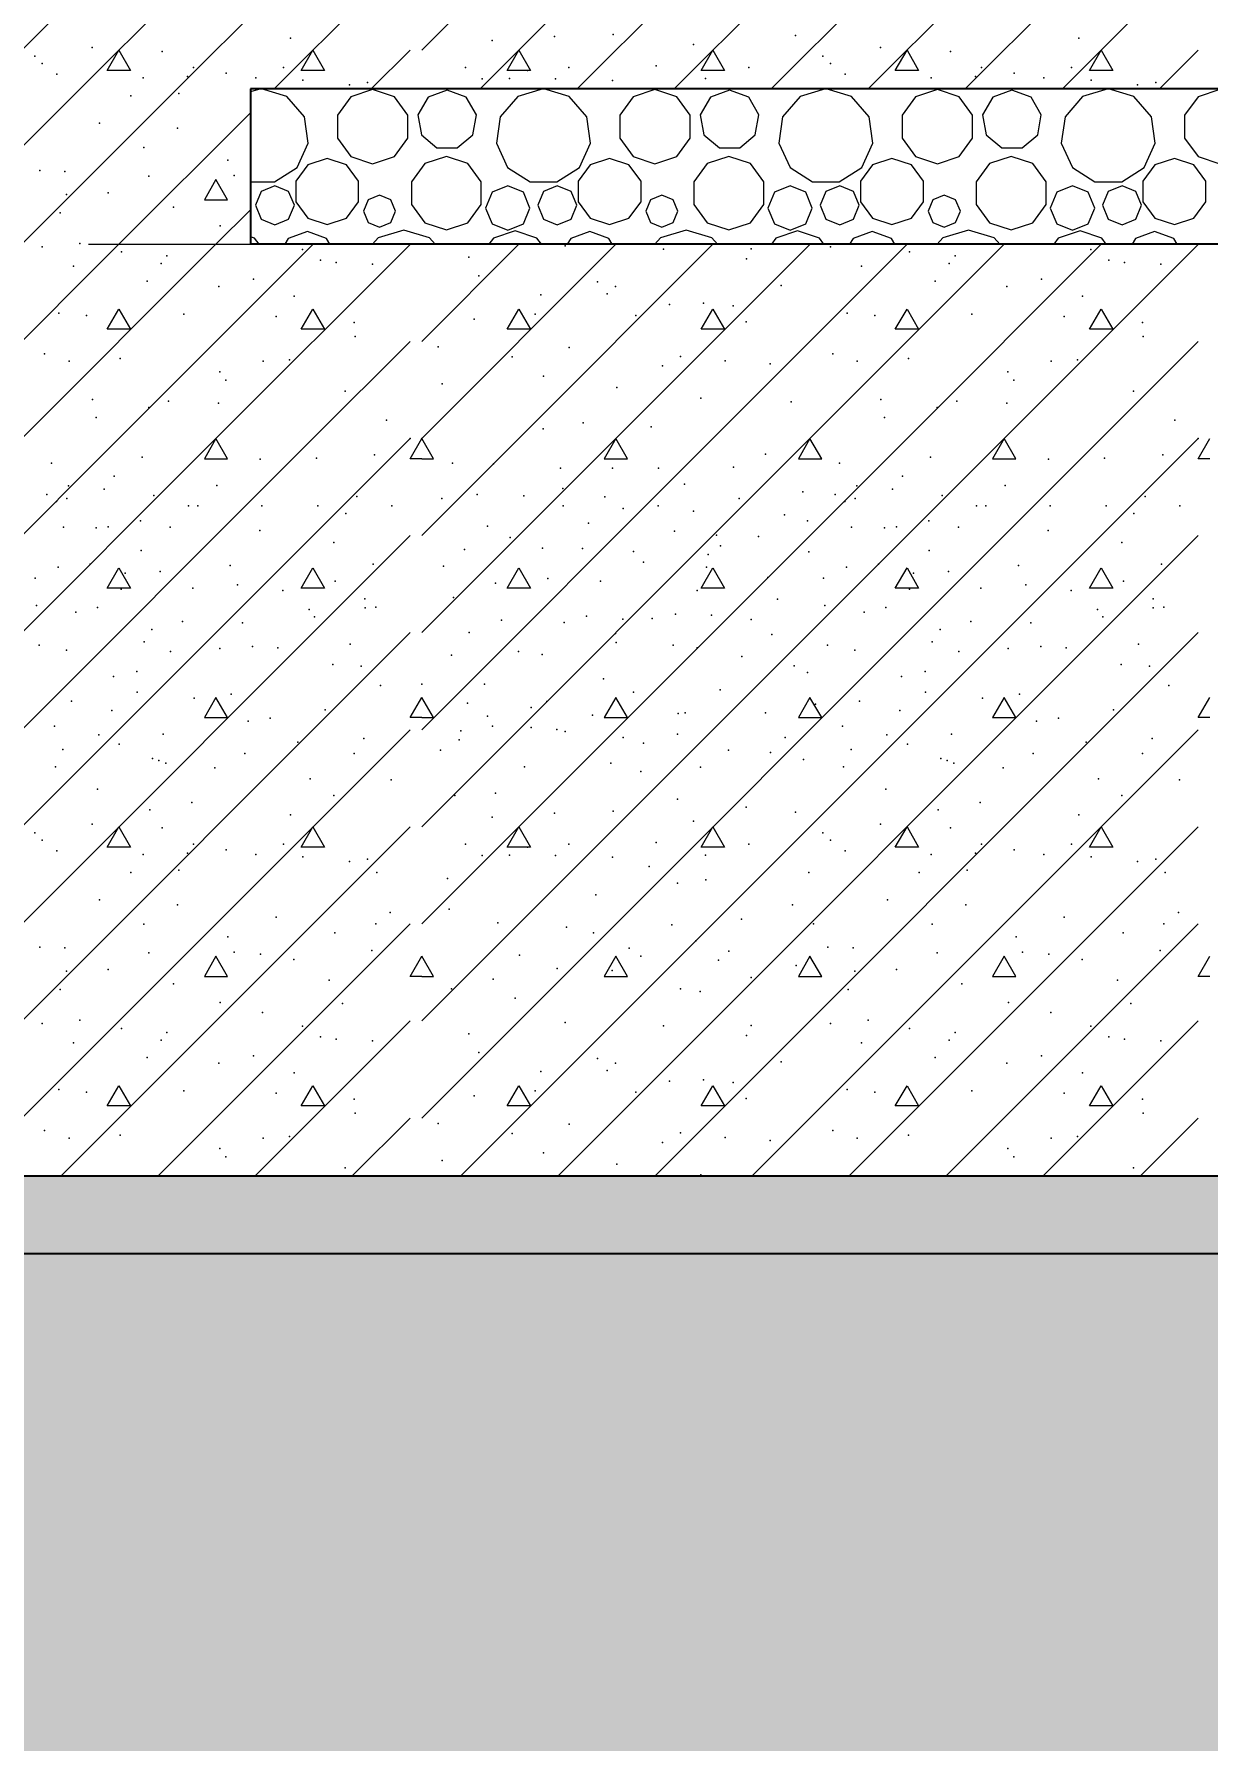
# Model space of a CAD drawing. Header units: millimetres. Extents: x 18162 to 7085488, y 72188 to 247925.
# Drawn here: x 3678250 to 3679762, y 88441 to 90639 of the extents above; entities that cross this region are included whole.
import ezdxf

# ---------------------------------------------------------------- set-up
doc = ezdxf.new("R2010")
doc.units = ezdxf.units.MM
doc.header["$MEASUREMENT"] = 0
doc.linetypes.add('Dot & Dashed', pattern=[670.277762, 317.5, -176.388889, 0, -176.388874])
doc.layers.add('Drawing & Figure', color=7, linetype='Continuous')
doc.layers.add('Structural - Bearing', color=7, linetype='Continuous')
doc.styles.add('GENERATED_STYLE_3', font='', dxfattribs={"width": 0.8})
doc.styles.get('GENERATED_STYLE_3').set_extended_font_data('ISOCPEUR MON')
doc.dimstyles.new('GENERATED_STYLE__5', dxfattribs={"dimtxt": 220.000005, "dimasz": 114, "dimexe": 0.18, "dimexo": 150, "dimgap": 0, "dimtad": 1, "dimdec": 0, "dimzin": 0, "dimdsep": 46, "dimtxsty": 'GENERATED_STYLE_3', "dimblk": 'ARROWHEAD_2', "dimblk1": 'ARROWHEAD_2', "dimblk2": 'ARROWHEAD_2', "dimcen": 0.09, "dimclrd": 13, "dimclre": 13, "dimclrt": 13, "dimadec": 0, "dimazin": 0, "dimtfac": 1, "dimtdec": 4, "dimtmove": 0, "dimatfit": 3, "dimfxl": 1, "dimtolj": 1, "dimtzin": 0, "dimarcsym": 0})

# ---------------------------------------------------------------- blocks, each defined once
blk = doc.blocks.new('*X953', base_point=(3761974.7, 95118))
at = {"layer": 'Structural - Bearing', "color": 7, "linetype": 'Continuous', "lineweight": 9}
for p, q in [((3678109.4, 90117.9), (3678359.5, 90368)), ((3678234.4, 90117.9), (3678484.5, 90368)), ((3678359.4, 90117.9), (3678609.5, 90368)), ((3678484.4, 90117.9), (3678734.4, 90367.9)), ((3678749.5, 90242.9), (3678874.6, 90368)), ((3678749.5, 90367.9), (3678749.6, 90368)), ((3678749.5, 90117.9), (3678999.6, 90368)), ((3678874.5, 90117.9), (3679124.6, 90368)), ((3678999.5, 90117.9), (3679249.6, 90368)), ((3679124.5, 90117.9), (3679374.6, 90368)), ((3679249.5, 90117.9), (3679499.6, 90368)), ((3679374.5, 90117.9), (3679624.6, 90368)), ((3679499.5, 90117.9), (3679749.5, 90367.9)), ((3678344.3, 90258.6), (3678359.4, 90284.6)), ((3678359.4, 90284.6), (3678374.3, 90258.6)), ((3678594.3, 90258.6), (3678609.4, 90284.6)), ((3678609.4, 90284.6), (3678624.3, 90258.6)), ((3678859.4, 90258.6), (3678874.5, 90284.6)), ((3678874.5, 90284.6), (3678889.4, 90258.6)), ((3679109.4, 90258.6), (3679124.5, 90284.6)), ((3679124.5, 90284.6), (3679139.4, 90258.6)), ((3679359.4, 90258.6), (3679374.5, 90284.6)), ((3679374.5, 90284.6), (3679389.4, 90258.6)), ((3679609.4, 90258.6), (3679624.5, 90284.6)), ((3679624.5, 90284.6), (3679639.4, 90258.6)), ((3678374.3, 90258.6), (3678344.3, 90258.6)), ((3678624.3, 90258.6), (3678594.3, 90258.6)), ((3678889.4, 90258.6), (3678859.4, 90258.6)), ((3679139.4, 90258.6), (3679109.4, 90258.6)), ((3679389.4, 90258.6), (3679359.4, 90258.6)), ((3679639.4, 90258.6), (3679609.4, 90258.6)), ((3678609.4, 90117.9), (3678734.4, 90242.9)), ((3679624.5, 90117.9), (3679749.5, 90242.9)), ((3677734.4, 89242.9), (3678609.4, 90117.9)), ((3677734.4, 89367.9), (3678484.4, 90117.9)), ((3677734.4, 89492.9), (3678359.4, 90117.9)), ((3677784.5, 89168), (3678734.4, 90117.9)), ((3678484.4, 90117.9), (3678469.5, 90091.9)), ((3678499.5, 90091.9), (3678484.4, 90117.9)), ((3678734.4, 90091.9), (3678749.5, 90117.9)), ((3678749.5, 89242.9), (3679624.5, 90117.9)), ((3678749.5, 89367.9), (3679499.5, 90117.9)), ((3678749.5, 89992.9), (3678874.5, 90117.9)), ((3678749.5, 89492.9), (3679374.5, 90117.9)), ((3678749.5, 89617.9), (3679249.5, 90117.9)), ((3678749.5, 89742.9), (3679124.5, 90117.9)), ((3678749.5, 89867.9), (3678999.5, 90117.9)), ((3678764.7, 90091.9), (3678749.5, 90117.9)), ((3678799.6, 89168), (3679749.5, 90117.9)), ((3678999.5, 90117.9), (3678984.6, 90091.9)), ((3679014.7, 90091.9), (3678999.5, 90117.9)), ((3679249.5, 90117.9), (3679234.6, 90091.9)), ((3679264.7, 90091.9), (3679249.5, 90117.9)), ((3679499.5, 90117.9), (3679484.6, 90091.9)), ((3679514.7, 90091.9), (3679499.5, 90117.9)), ((3679749.5, 90091.9), (3679764.7, 90117.9)), ((3678469.5, 90091.9), (3678499.5, 90091.9)), ((3678749.5, 90091.9), (3678734.4, 90091.9)), ((3678749.5, 90091.9), (3678764.7, 90091.9)), ((3678984.6, 90091.9), (3679014.7, 90091.9)), ((3679234.6, 90091.9), (3679264.7, 90091.9)), ((3679484.6, 90091.9), (3679514.7, 90091.9)), ((3679764.7, 90091.9), (3679749.5, 90091.9)), ((3677909.5, 89168), (3678734.4, 89992.9)), ((3678924.6, 89168), (3679749.5, 89992.9)), ((3678344.3, 89925.3), (3678359.4, 89951.3)), ((3678359.4, 89951.3), (3678374.3, 89925.2)), ((3678594.3, 89925.3), (3678609.4, 89951.3)), ((3678609.4, 89951.3), (3678624.3, 89925.2)), ((3678859.4, 89925.3), (3678874.5, 89951.3)), ((3678874.5, 89951.3), (3678889.4, 89925.2)), ((3679109.4, 89925.3), (3679124.5, 89951.3)), ((3679124.5, 89951.3), (3679139.4, 89925.2)), ((3679359.4, 89925.3), (3679374.5, 89951.3)), ((3679374.5, 89951.3), (3679389.4, 89925.2)), ((3679609.4, 89925.3), (3679624.5, 89951.3)), ((3679624.5, 89951.3), (3679639.4, 89925.2)), ((3678374.3, 89925.2), (3678344.3, 89925.3)), ((3678624.3, 89925.2), (3678594.3, 89925.3)), ((3678889.4, 89925.2), (3678859.4, 89925.3)), ((3679139.4, 89925.2), (3679109.4, 89925.3)), ((3679389.4, 89925.2), (3679359.4, 89925.3)), ((3679639.4, 89925.2), (3679609.4, 89925.3)), ((3678034.5, 89168), (3678734.4, 89867.9)), ((3679049.6, 89168), (3679749.5, 89867.9)), ((3678484.4, 89784.6), (3678469.5, 89758.6)), ((3678499.5, 89758.6), (3678484.4, 89784.6)), ((3678734.4, 89758.6), (3678749.5, 89784.6)), ((3678764.7, 89758.6), (3678749.5, 89784.6)), ((3678999.5, 89784.6), (3678984.6, 89758.6)), ((3679014.7, 89758.6), (3678999.5, 89784.6)), ((3679249.5, 89784.6), (3679234.6, 89758.6)), ((3679264.7, 89758.6), (3679249.5, 89784.6)), ((3679499.5, 89784.6), (3679484.6, 89758.6)), ((3679514.7, 89758.6), (3679499.5, 89784.6)), ((3679749.5, 89758.6), (3679764.7, 89784.6)), ((3678469.5, 89758.6), (3678499.5, 89758.6)), ((3678749.5, 89758.6), (3678734.4, 89758.6)), ((3678749.5, 89758.6), (3678764.7, 89758.6)), ((3678984.6, 89758.6), (3679014.7, 89758.6)), ((3679234.6, 89758.6), (3679264.7, 89758.6)), ((3679484.6, 89758.6), (3679514.7, 89758.6)), ((3679764.7, 89758.6), (3679749.5, 89758.6)), ((3678159.5, 89168), (3678734.4, 89742.9)), ((3679174.6, 89168), (3679749.5, 89742.9)), ((3678284.5, 89168), (3678734.4, 89617.9)), ((3678344.3, 89591.9), (3678359.4, 89617.9)), ((3678359.4, 89617.9), (3678374.3, 89591.9)), ((3678594.3, 89591.9), (3678609.4, 89617.9)), ((3678609.4, 89617.9), (3678624.3, 89591.9)), ((3678859.4, 89591.9), (3678874.5, 89617.9)), ((3678874.5, 89617.9), (3678889.4, 89591.9)), ((3679109.4, 89591.9), (3679124.5, 89617.9)), ((3679124.5, 89617.9), (3679139.4, 89591.9)), ((3679299.6, 89168), (3679749.5, 89617.9)), ((3679359.4, 89591.9), (3679374.5, 89617.9)), ((3679374.5, 89617.9), (3679389.4, 89591.9)), ((3679609.4, 89591.9), (3679624.5, 89617.9)), ((3679624.5, 89617.9), (3679639.4, 89591.9)), ((3678374.3, 89591.9), (3678344.3, 89591.9)), ((3678624.3, 89591.9), (3678594.3, 89591.9)), ((3678889.4, 89591.9), (3678859.4, 89591.9)), ((3679139.4, 89591.9), (3679109.4, 89591.9)), ((3679389.4, 89591.9), (3679359.4, 89591.9)), ((3679639.4, 89591.9), (3679609.4, 89591.9)), ((3678409.5, 89168), (3678734.4, 89492.9)), ((3679424.6, 89168), (3679749.5, 89492.9)), ((3678484.4, 89451.3), (3678469.5, 89425.2)), ((3678499.5, 89425.3), (3678484.4, 89451.3)), ((3678734.4, 89425.3), (3678749.5, 89451.3)), ((3678764.7, 89425.3), (3678749.5, 89451.3)), ((3678999.5, 89451.3), (3678984.6, 89425.2)), ((3679014.7, 89425.3), (3678999.5, 89451.3)), ((3679249.5, 89451.3), (3679234.6, 89425.2)), ((3679264.7, 89425.3), (3679249.5, 89451.3)), ((3679499.5, 89451.3), (3679484.6, 89425.2)), ((3679514.7, 89425.3), (3679499.5, 89451.3)), ((3679749.5, 89425.3), (3679764.7, 89451.3)), ((3678469.5, 89425.2), (3678499.5, 89425.3)), ((3678749.5, 89425.2), (3678734.4, 89425.3)), ((3678749.5, 89425.2), (3678764.7, 89425.3)), ((3678984.6, 89425.2), (3679014.7, 89425.3)), ((3679234.6, 89425.2), (3679264.7, 89425.3)), ((3679484.6, 89425.2), (3679514.7, 89425.3)), ((3679764.7, 89425.2), (3679749.5, 89425.3)), ((3678534.5, 89168), (3678734.4, 89367.9)), ((3679549.6, 89168), (3679749.5, 89367.9)), ((3678344.3, 89258.6), (3678359.4, 89284.6)), ((3678359.4, 89284.6), (3678374.3, 89258.6)), ((3678594.3, 89258.6), (3678609.4, 89284.6)), ((3678609.4, 89284.6), (3678624.3, 89258.6)), ((3678859.4, 89258.6), (3678874.5, 89284.6)), ((3678874.5, 89284.6), (3678889.4, 89258.6)), ((3679109.4, 89258.6), (3679124.5, 89284.6)), ((3679124.5, 89284.6), (3679139.4, 89258.6)), ((3679359.4, 89258.6), (3679374.5, 89284.6)), ((3679374.5, 89284.6), (3679389.4, 89258.6)), ((3679609.4, 89258.6), (3679624.5, 89284.6)), ((3679624.5, 89284.6), (3679639.4, 89258.6)), ((3678374.3, 89258.6), (3678344.3, 89258.6)), ((3678624.3, 89258.6), (3678594.3, 89258.6)), ((3678889.4, 89258.6), (3678859.4, 89258.6)), ((3679139.4, 89258.6), (3679109.4, 89258.6)), ((3679389.4, 89258.6), (3679359.4, 89258.6)), ((3679639.4, 89258.6), (3679609.4, 89258.6)), ((3678659.5, 89168), (3678734.4, 89242.9)), ((3679674.6, 89168), (3679749.5, 89242.9))]:
    blk.add_line(p, q, dxfattribs=at)
for p in [(3678934.1, 90366.2), (3678260.7, 90364.5), (3678362.6, 90358.3), (3678413.8, 90343.4), (3678421.4, 90353.1), (3678596, 90361.4), (3678619.2, 90347.5), (3678639.3, 90344.4), (3678810.3, 90351.5), (3679060.7, 90361.9), (3679167.6, 90349.1), (3679173.8, 90362.2), (3679275.8, 90364.5), (3679377.8, 90358.3), (3679428.9, 90343.4), (3679436.6, 90353.1), (3679611.1, 90361.4), (3679634.3, 90347.5), (3679654.4, 90344.4), (3678300.8, 90339.8), (3678532.8, 90323.2), (3678686.1, 90342.2), (3678823, 90327.4), (3679316, 90339.8), (3679547.9, 90323.2), (3679701.2, 90342.2), (3678395.7, 90320.7), (3678488.1, 90313.6), (3678585.2, 90301.2), (3678903, 90302.8), (3678976, 90319.7), (3678988.4, 90304.3), (3678999.2, 90313.5), (3679212.4, 90315.1), (3679410.9, 90320.7), (3679503.2, 90313.6), (3679600.3, 90301.2), (3678282.3, 90279.5), (3678443, 90278), (3678895.6, 90278), (3679068.7, 90290.4), (3679112.2, 90292.1), (3679150.6, 90288.8), (3679297.4, 90279.5), (3679458.1, 90278), (3678317.8, 90276.4), (3678562, 90274.9), (3678662.4, 90267.2), (3678816.8, 90271.7), (3679025.4, 90276.4), (3679167.3, 90268.2), (3679333, 90276.4), (3679577.1, 90274.9), (3679677.6, 90267.2), (3678663.7, 90249.3), (3678770.7, 90236), (3678939.5, 90235.2), (3679678.8, 90249.3), (3678263.7, 90227), (3678295.2, 90217.3), (3678295.2, 90217.3), (3678361.1, 90220.8), (3678545.1, 90217.3), (3678579, 90219.3), (3678866, 90223.1), (3679059.4, 90211.5), (3679082.8, 90223.7), (3679140.3, 90217.9), (3679198.1, 90214.1), (3679278.9, 90227), (3679310.3, 90217.3), (3679310.3, 90217.3), (3679376.2, 90220.8), (3679560.2, 90217.3), (3679594.1, 90219.3), (3678489.4, 90203.8), (3678497.1, 90193), (3678906.5, 90198), (3679504.5, 90203.8), (3679512.2, 90193), (3678325.6, 90168.3), (3678650.9, 90178.8), (3678775.9, 90188.3), (3679000.6, 90183.7), (3679108.9, 90169.8), (3679340.7, 90168.3), (3679666, 90178.8), (3678398.1, 90158), (3678423.5, 90166), (3678487.8, 90163.6), (3679225.5, 90165.2), (3679413.2, 90158), (3679438.6, 90166), (3679502.9, 90163.6), (3678330.2, 90145.1), (3678704.3, 90141.5), (3678905.9, 90130.4), (3678957.4, 90138.1), (3679045, 90132.9), (3679345.3, 90145.1), (3679719.4, 90141.5), (3678734.4, 90117.9), (3678734.4, 90117.9), (3678734.4, 90117.9), (3678749.5, 90117.9), (3678749.5, 90117.9), (3678749.5, 90117.9), (3679749.5, 90117.9), (3679749.5, 90117.9), (3679749.5, 90117.9), (3678272.5, 90086.2), (3678389.6, 90093.9), (3678541.6, 90091.3), (3678613.8, 90092.5), (3678688.7, 90097), (3678789.2, 90086.2), (3678841.8, 90085.1), (3678928.2, 90079.8), (3678995.2, 90079.8), (3679054.4, 90079.8), (3679151, 90081.1), (3679192.3, 90097.8), (3679287.6, 90086.2), (3679404.8, 90093.9), (3679556.7, 90091.3), (3679628.9, 90092.5), (3679703.8, 90097), (3678353.5, 90069.5), (3679087.9, 90059.2), (3679368.7, 90069.5), (3678266.8, 90046), (3678279.2, 90036.7), (3678292.6, 90040.8), (3678294.7, 90056.8), (3678340.6, 90052.7), (3678404.6, 90044.7), (3678485.6, 90057.3), (3678666, 90043.4), (3678775.2, 90040.8), (3678820.9, 90046), (3678880.9, 90044), (3678931.2, 90053.7), (3678985.3, 90042.9), (3679158.3, 90040.8), (3679240.5, 90049.4), (3679282, 90046), (3679294.3, 90036.7), (3679307.7, 90040.8), (3679309.8, 90056.8), (3679355.8, 90052.7), (3679419.7, 90044.7), (3679500.7, 90057.3), (3679681.2, 90043.4), (3678449, 90031.2), (3678461, 90031.3), (3678543.7, 90031.2), (3678615.8, 90031.2), (3678651.6, 90021.3), (3678710.8, 90031.1), (3678931.7, 90031.2), (3679009.1, 90027.9), (3679054, 90031.2), (3679099.5, 90024.4), (3679216.8, 90019.6), (3679464.1, 90031.2), (3679476.1, 90031.3), (3679558.8, 90031.2), (3679630.9, 90031.2), (3679666.7, 90021.3), (3679725.9, 90031.1), (3678287.9, 90003.8), (3678330.2, 90002.7), (3678345.6, 90004.3), (3678387.4, 90012), (3678425.6, 90003.8), (3678541.1, 89999.6), (3678834.2, 90005.1), (3678964.3, 90009), (3679075, 89998.7), (3679129, 89993.5), (3679183.1, 89991.9), (3679246.2, 90011.9), (3679303, 90003.8), (3679345.3, 90002.7), (3679360.8, 90004.3), (3679402.5, 90012), (3679440.8, 90003.8), (3679556.2, 89999.6), (3678388.1, 89973.5), (3678636.2, 89984.2), (3678804.6, 89975.1), (3678863.4, 89990.6), (3678904.9, 89976.5), (3678956.6, 89976.1), (3679022.3, 89972.2), (3679134.1, 89979.9), (3679248, 89971.8), (3679403.2, 89973.5), (3679651.3, 89984.2), (3678281.4, 89952.3), (3678322.6, 89956.1), (3678502.8, 89954.2), (3678687.1, 89956.2), (3678777.6, 89953.6), (3679035.2, 89958.7), (3679116.3, 89952.3), (3679118.2, 89968.7), (3679296.5, 89952.3), (3679337.8, 89956.1), (3679517.9, 89954.2), (3679702.2, 89956.2), (3678251.8, 89938.1), (3678367.7, 89944.6), (3678412.8, 89946.5), (3678512.4, 89929.5), (3678638.1, 89934.3), (3678844.5, 89931.7), (3678912.1, 89937.5), (3678979.7, 89934.3), (3679195.4, 89938.8), (3679266.9, 89938.1), (3679382.8, 89944.6), (3679428, 89946.5), (3679527.5, 89929.5), (3679653.2, 89934.3), (3678362.5, 89924), (3678454.5, 89925.2), (3678570.7, 89922.2), (3678676.3, 89911.6), (3678790.6, 89913.1), (3679104.3, 89922.4), (3679207.7, 89911.1), (3679377.7, 89924), (3679469.6, 89925.2), (3679585.9, 89922.2), (3679691.5, 89911.6), (3678253.5, 89903), (3678304.2, 89894.1), (3678331.8, 89900.2), (3678441.5, 89882.2), (3678604.6, 89897.6), (3678611.4, 89888.4), (3678676.5, 89899.8), (3678690.3, 89900.7), (3678852.1, 89883.8), (3678961.7, 89889.2), (3679008.4, 89885.3), (3679046.3, 89886.3), (3679076.3, 89891.8), (3679122.7, 89890.5), (3679173.8, 89885), (3679268.6, 89903), (3679319.3, 89894.1), (3679347, 89900.2), (3679456.6, 89882.2), (3679619.7, 89897.6), (3679626.6, 89888.4), (3679691.6, 89899.8), (3679705.4, 89900.7), (3678402, 89872.1), (3678518.7, 89880.6), (3678810.6, 89868.3), (3678933, 89881.1), (3678999.2, 89866.7), (3679200.4, 89865.5), (3679417.2, 89872.1), (3679533.8, 89880.6), (3678256.9, 89851.8), (3678292, 89845.3), (3678392, 89855.9), (3678426, 89843.6), (3678489.6, 89847.6), (3678531.7, 89850.1), (3678564.3, 89848.5), (3678564.3, 89848.5), (3678657.4, 89853.1), (3678788, 89838.9), (3678874, 89843.6), (3678904.6, 89839.9), (3678999.9, 89855.4), (3679073.2, 89851.7), (3679104.3, 89848.2), (3679272.1, 89851.8), (3679307.1, 89845.3), (3679407.1, 89855.9), (3679441.1, 89843.6), (3679504.7, 89847.6), (3679546.9, 89850.1), (3679579.5, 89848.5), (3679579.5, 89848.5), (3679672.6, 89853.1), (3678382.6, 89817.9), (3678635.1, 89827), (3678671.5, 89824.6), (3679161.6, 89837.2), (3679229.2, 89825.4), (3679246.4, 89816.4), (3679397.7, 89817.9), (3679650.2, 89827), (3679686.7, 89824.6), (3678352.5, 89811.5), (3678696.5, 89799.8), (3678749.5, 89801.6), (3678830.4, 89801.6), (3678983.5, 89808.3), (3679133.7, 89794.4), (3679367.6, 89811.5), (3679711.7, 89799.8), (3678298.2, 89779.7), (3678383.1, 89791.3), (3678456.5, 89783.6), (3678504.2, 89788.7), (3678808.5, 89777.2), (3678910.8, 89779.2), (3679022.2, 89791.3), (3679256.6, 89775.9), (3679313.3, 89779.7), (3679398.3, 89791.3), (3679471.7, 89783.6), (3679519.3, 89788.7), (3678350.3, 89767.8), (3678526.1, 89754), (3678554.4, 89757.8), (3678625.2, 89768.4), (3678834.2, 89760.4), (3678890.5, 89771.6), (3678969.4, 89761.7), (3679079.8, 89763.9), (3679088.8, 89764.7), (3679192.3, 89764.7), (3679365.4, 89767.8), (3679541.2, 89754), (3679569.5, 89757.8), (3679640.3, 89768.4), (3678276.3, 89747.5), (3678333.6, 89736.4), (3678416.6, 89737.2), (3678675, 89731.7), (3678797.6, 89729.9), (3678799.8, 89741.6), (3678840.7, 89747.5), (3678890.5, 89746), (3678923.5, 89743.1), (3678934.2, 89740.8), (3679009.1, 89733.1), (3679078.9, 89737.2), (3679217.4, 89733.1), (3679291.4, 89747.5), (3679348.7, 89736.4), (3679431.8, 89737.2), (3679690.2, 89731.7), (3678287.4, 89717.6), (3678360, 89724.4), (3678402.8, 89706), (3678521.8, 89712.4), (3678590, 89726.7), (3678662.4, 89712.2), (3678773.7, 89716.6), (3679035.2, 89725.6), (3679144.4, 89716.8), (3679198.5, 89713.8), (3679302.5, 89717.6), (3679375.1, 89724.4), (3679418, 89706), (3679536.9, 89712.4), (3679605.1, 89726.7), (3679677.6, 89712.2), (3678277.7, 89695.2), (3678411, 89703.4), (3678419.8, 89699.8), (3678483.2, 89693.7), (3678881.7, 89695.2), (3678993, 89699.8), (3679031.7, 89689.2), (3679108.4, 89694.7), (3679241.2, 89704.4), (3679292.8, 89695.2), (3679426.2, 89703.4), (3679434.9, 89699.8), (3679498.3, 89693.7), (3678332.1, 89666.6), (3678605.8, 89679.5), (3678710.3, 89678.2), (3679347.2, 89666.6), (3679620.9, 89679.5), (3679725.5, 89678.2), (3678453.4, 89649.4), (3678636.2, 89658.1), (3678792.1, 89658.1), (3678844.5, 89661.3), (3679079, 89653.7), (3679167.5, 89643.3), (3679468.5, 89649.4), (3679651.3, 89658.1), (3678325.2, 89621.3), (3678399.5, 89639.8), (3678580.5, 89633.4), (3678840, 89630.3), (3678920.5, 89635.5), (3678996.1, 89638), (3679099.5, 89625.2), (3679230.9, 89636.8), (3679340.3, 89621.3), (3679414.7, 89639.8), (3679595.7, 89633.4), (3678251, 89610.2), (3678260.8, 89600.7), (3678415.2, 89616.4), (3679051.4, 89597.8), (3679266.1, 89610.2), (3679275.9, 89600.7), (3679430.3, 89616.4), (3678279.5, 89587.2), (3678390.5, 89582.4), (3678447.6, 89583.9), (3678455.4, 89595.4), (3678497.5, 89588.1), (3678535.7, 89582.4), (3678571.3, 89595.4), (3678596.4, 89579.3), (3678679.7, 89576.1), (3678806, 89595.4), (3678827.4, 89581.1), (3678862.6, 89581.4), (3678885.7, 89591.7), (3678921.9, 89580.9), (3678938.9, 89595.4), (3678995.2, 89578.8), (3679115, 89581.4), (3679170.7, 89595.4), (3679294.7, 89587.2), (3679405.6, 89582.4), (3679462.8, 89583.9), (3679470.5, 89595.4), (3679512.6, 89588.1), (3679550.8, 89582.4), (3679586.4, 89595.4), (3679611.5, 89579.3), (3679694.8, 89576.1), (3678375, 89559.3), (3678436.8, 89562.3), (3678656.3, 89573.1), (3678691.8, 89559.2), (3679042.4, 89566.9), (3679248, 89559.2), (3679390.2, 89559.3), (3679451.9, 89562.3), (3679671.4, 89573.1), (3679706.9, 89559.2), (3678782.8, 89551.5), (3678973.8, 89530.3), (3679079, 89545.4), (3679115.5, 89549.6), (3678334.3, 89523.9), (3678435.1, 89517.5), (3678784.8, 89512), (3679227.1, 89517.5), (3679349.4, 89523.9), (3679450.3, 89517.5), (3678391.7, 89492.7), (3678561.8, 89501.4), (3678690.3, 89492.8), (3678708.9, 89507.7), (3678847.7, 89494.3), (3678936, 89488.7), (3679071.5, 89491.7), (3679161.3, 89499), (3679254.1, 89492.8), (3679406.8, 89492.7), (3679576.9, 89501.4), (3679705.4, 89492.8), (3679724, 89507.7), (3678499.7, 89476.3), (3678637.6, 89481.5), (3678970.8, 89481.5), (3679102.7, 89471.1), (3679514.9, 89476.3), (3679652.7, 89481.5), (3678257.5, 89462.9), (3678290, 89461.9), (3678398.2, 89455.7), (3678508.1, 89456.5), (3678541.9, 89454.1), (3678584.9, 89447.1), (3678685.3, 89458.7), (3678875.5, 89452.6), (3679016.7, 89461.6), (3679031.5, 89451.2), (3679131.7, 89446.2), (3679145.2, 89457.7), (3679272.7, 89462.9), (3679305.1, 89461.9), (3679413.3, 89455.7), (3679523.2, 89456.5), (3679557, 89454.1), (3679600, 89447.1), (3679700.5, 89458.7), (3678292, 89432), (3678345.6, 89434), (3678630.3, 89420.4), (3678630.3, 89420.4), (3678841.5, 89421.7), (3678923.9, 89435.6), (3678994.7, 89433.1), (3679173.8, 89424), (3679231.7, 89439.4), (3679307.2, 89432), (3679360.8, 89434), (3679645.4, 89420.4), (3679645.4, 89420.4), (3678283.6, 89408.5), (3678429.7, 89415.9), (3678788, 89409.5), (3679082.6, 89409.2), (3679107.9, 89405.8), (3679298.7, 89408.5), (3679444.9, 89415.9), (3678489.9, 89391.9), (3678544.6, 89379), (3678647.6, 89390.3), (3678869.7, 89397.3), (3679505, 89391.9), (3679559.7, 89379), (3679662.8, 89390.3), (3678260.7, 89364.5), (3678309.1, 89369), (3678362.6, 89358.3), (3678596, 89361.4), (3678934.1, 89366.1), (3679060.7, 89361.8), (3679173.8, 89362.2), (3679275.8, 89364.5), (3679324.3, 89369), (3679377.8, 89358.3), (3679611.1, 89361.4), (3678300.8, 89339.8), (3678413.8, 89343.4), (3678421.4, 89353), (3678619.2, 89347.5), (3678639.3, 89344.4), (3678686.1, 89342.2), (3678810.3, 89351.5), (3679167.6, 89349.1), (3679316, 89339.8), (3679428.9, 89343.4), (3679436.6, 89353), (3679634.3, 89347.5), (3679654.4, 89344.4), (3679701.2, 89342.2), (3678395.7, 89320.7), (3678488.1, 89313.6), (3678532.8, 89323.2), (3678823, 89327.4), (3678976, 89319.7), (3678999.2, 89313.5), (3679212.4, 89315.1), (3679410.9, 89320.7), (3679503.2, 89313.6), (3679547.9, 89323.2), (3678585.2, 89301.2), (3678903, 89302.8), (3678988.4, 89304.2), (3679068.7, 89290.3), (3679112.2, 89292.1), (3679150.6, 89288.8), (3679600.3, 89301.2), (3678282.3, 89279.5), (3678317.8, 89276.4), (3678443, 89278), (3678562, 89274.9), (3678662.4, 89267.2), (3678816.8, 89271.7), (3678895.6, 89278), (3679025.4, 89276.4), (3679167.3, 89268.1), (3679297.4, 89279.5), (3679333, 89276.4), (3679458.1, 89278), (3679577.1, 89274.9), (3679677.6, 89267.2), (3678663.7, 89249.3), (3679678.8, 89249.3), (3678263.7, 89227), (3678770.7, 89235.9), (3678866, 89223.1), (3678939.5, 89235.2), (3679082.8, 89223.7), (3679278.9, 89227), (3678295.2, 89217.2), (3678295.2, 89217.2), (3678361.1, 89220.8), (3678489.4, 89203.8), (3678545.1, 89217.2), (3678579, 89219.2), (3679059.4, 89211.5), (3679140.3, 89217.9), (3679198.1, 89214), (3679310.3, 89217.2), (3679310.3, 89217.2), (3679376.2, 89220.8), (3679504.5, 89203.8), (3679560.2, 89217.2), (3679594.1, 89219.2), (3678497.1, 89193), (3678650.9, 89178.8), (3678775.9, 89188.3), (3678906.5, 89198), (3679000.6, 89183.7), (3679512.2, 89193), (3679666, 89178.8), (3678325.6, 89168.3), (3679108.9, 89169.8), (3679340.7, 89168.3)]:
    blk.add_point(p, dxfattribs=at)
blk = doc.blocks.new('*X1017', base_point=(3761974.7, 95118))
at = {"layer": 'Structural - Bearing', "color": 7, "linetype": 'Continuous', "lineweight": 9}
for p, q in [((3678542.3, 90568), (3678528.8, 90564.1)), ((3678575.7, 90558.4), (3678542.9, 90568)), ((3678686.2, 90567.1), (3678658.1, 90557.9)), ((3678714.2, 90557.9), (3678686.2, 90567.1)), ((3678782.2, 90566.5), (3678757.6, 90557.5)), ((3678806.9, 90557.5), (3678782.2, 90566.5)), ((3678906, 90568), (3678873.2, 90558.4)), ((3678939.4, 90558.4), (3678906.6, 90568)), ((3679049.9, 90567.1), (3679021.8, 90557.9)), ((3679077.9, 90557.9), (3679049.9, 90567.1)), ((3679145.9, 90566.5), (3679121.3, 90557.5)), ((3679170.6, 90557.5), (3679145.9, 90566.5)), ((3679269.7, 90568), (3679236.9, 90558.4)), ((3679303.1, 90558.4), (3679270.3, 90568)), ((3679413.6, 90567.1), (3679385.6, 90557.9)), ((3679441.6, 90557.9), (3679413.6, 90567.1)), ((3679509.6, 90566.5), (3679485, 90557.5)), ((3679534.3, 90557.5), (3679509.6, 90566.5)), ((3679633.4, 90568), (3679600.6, 90558.4)), ((3679666.8, 90558.4), (3679634.1, 90568)), ((3679777.3, 90567.1), (3679749.3, 90557.9)), ((3678598.3, 90532.3), (3678575.7, 90558.4)), ((3678658.1, 90557.9), (3678640.8, 90534.1)), ((3678731.5, 90534.1), (3678714.2, 90557.9)), ((3678757.6, 90557.5), (3678744.4, 90534.8)), ((3678820, 90534.8), (3678806.9, 90557.5)), ((3678873.2, 90558.4), (3678850.6, 90532.3)), ((3678962, 90532.3), (3678939.4, 90558.4)), ((3679021.8, 90557.9), (3679004.5, 90534.1)), ((3679095.3, 90534.1), (3679077.9, 90557.9)), ((3679121.3, 90557.5), (3679108.1, 90534.8)), ((3679183.7, 90534.8), (3679170.6, 90557.5)), ((3679236.9, 90558.4), (3679214.3, 90532.3)), ((3679325.7, 90532.3), (3679303.1, 90558.4)), ((3679385.6, 90557.9), (3679368.2, 90534.1)), ((3679459, 90534.1), (3679441.6, 90557.9)), ((3679485, 90557.5), (3679471.9, 90534.8)), ((3679547.4, 90534.8), (3679534.3, 90557.5)), ((3679600.6, 90558.4), (3679578.1, 90532.3)), ((3679689.4, 90532.3), (3679666.8, 90558.4)), ((3679749.3, 90557.9), (3679731.9, 90534.1)), ((3678603.2, 90498.2), (3678598.3, 90532.3)), ((3678640.8, 90534.1), (3678640.8, 90504.6)), ((3678731.5, 90504.6), (3678731.5, 90534.1)), ((3678744.4, 90534.8), (3678749, 90509)), ((3678815.4, 90509), (3678820, 90534.8)), ((3678850.6, 90532.3), (3678845.7, 90498.2)), ((3678966.9, 90498.2), (3678962, 90532.3)), ((3679004.5, 90534.1), (3679004.5, 90504.6)), ((3679095.3, 90504.6), (3679095.3, 90534.1)), ((3679108.1, 90534.8), (3679112.7, 90509)), ((3679179.1, 90509), (3679183.7, 90534.8)), ((3679214.3, 90532.3), (3679209.4, 90498.2)), ((3679330.6, 90498.2), (3679325.7, 90532.3)), ((3679368.2, 90534.1), (3679368.2, 90504.6)), ((3679459, 90504.6), (3679459, 90534.1)), ((3679471.9, 90534.8), (3679476.4, 90509)), ((3679542.8, 90509), (3679547.4, 90534.8)), ((3679578.1, 90532.3), (3679573.1, 90498.2)), ((3679694.3, 90498.2), (3679689.4, 90532.3)), ((3679731.9, 90534.1), (3679731.9, 90504.6)), ((3678588.9, 90466.8), (3678603.2, 90498.2)), ((3678640.8, 90504.6), (3678658.1, 90480.8)), ((3678714.2, 90480.8), (3678731.5, 90504.6)), ((3678749, 90509), (3678769.1, 90492.1)), ((3678795.3, 90492.1), (3678815.4, 90509)), ((3678845.7, 90498.2), (3678860.1, 90466.8)), ((3678952.6, 90466.8), (3678966.9, 90498.2)), ((3679004.5, 90504.6), (3679021.8, 90480.8)), ((3679077.9, 90480.8), (3679095.3, 90504.6)), ((3679112.7, 90509), (3679132.8, 90492.1)), ((3679159, 90492.1), (3679179.1, 90509)), ((3679209.4, 90498.2), (3679223.8, 90466.8)), ((3679316.3, 90466.8), (3679330.6, 90498.2)), ((3679368.2, 90504.6), (3679385.6, 90480.8)), ((3679441.6, 90480.8), (3679459, 90504.6)), ((3679476.4, 90509), (3679496.5, 90492.1)), ((3679522.7, 90492.1), (3679542.8, 90509)), ((3679573.1, 90498.2), (3679587.5, 90466.8)), ((3679680, 90466.8), (3679694.3, 90498.2)), ((3679731.9, 90504.6), (3679749.3, 90480.8)), ((3678627.7, 90478.5), (3678602.7, 90470.4)), ((3678652.7, 90470.4), (3678627.7, 90478.5)), ((3678658.1, 90480.8), (3678686.2, 90471.6)), ((3678686.2, 90471.6), (3678714.2, 90480.8)), ((3678781.2, 90481.1), (3678753.4, 90472.1)), ((3678769.1, 90492.1), (3678795.3, 90492.1)), ((3678809, 90472.1), (3678781.2, 90481.1)), ((3678991.4, 90478.5), (3678966.4, 90470.4)), ((3679016.4, 90470.4), (3678991.4, 90478.5)), ((3679021.8, 90480.8), (3679049.9, 90471.6)), ((3679049.9, 90471.6), (3679077.9, 90480.8)), ((3679144.9, 90481.1), (3679117.1, 90472.1)), ((3679132.8, 90492.1), (3679159, 90492.1)), ((3679172.7, 90472.1), (3679144.9, 90481.1)), ((3679355.1, 90478.5), (3679330.1, 90470.4)), ((3679380.1, 90470.4), (3679355.1, 90478.5)), ((3679385.6, 90480.8), (3679413.6, 90471.6)), ((3679413.6, 90471.6), (3679441.6, 90480.8)), ((3679508.6, 90481.1), (3679480.8, 90472.1)), ((3679496.5, 90492.1), (3679522.7, 90492.1)), ((3679536.4, 90472.1), (3679508.6, 90481.1)), ((3679718.8, 90478.5), (3679693.8, 90470.4)), ((3679743.8, 90470.4), (3679718.8, 90478.5)), ((3679749.3, 90480.8), (3679777.3, 90471.6)), ((3678559.9, 90448.2), (3678588.9, 90466.8)), ((3678602.7, 90470.4), (3678587.2, 90449.1)), ((3678668.2, 90449.1), (3678652.7, 90470.4)), ((3678753.4, 90472.1), (3678736.2, 90448.4)), ((3678826.2, 90448.4), (3678809, 90472.1)), ((3678860.1, 90466.8), (3678889.1, 90448.2)), ((3678923.6, 90448.2), (3678952.6, 90466.8)), ((3678966.4, 90470.4), (3678951, 90449.1)), ((3679031.9, 90449.1), (3679016.4, 90470.4)), ((3679117.1, 90472.1), (3679099.9, 90448.4)), ((3679189.9, 90448.4), (3679172.7, 90472.1)), ((3679223.8, 90466.8), (3679252.8, 90448.2)), ((3679287.3, 90448.2), (3679316.3, 90466.8)), ((3679330.1, 90470.4), (3679314.7, 90449.1)), ((3679395.6, 90449.1), (3679380.1, 90470.4)), ((3679480.8, 90472.1), (3679463.6, 90448.4)), ((3679553.6, 90448.4), (3679536.4, 90472.1)), ((3679587.5, 90466.8), (3679616.5, 90448.2)), ((3679651, 90448.2), (3679680, 90466.8)), ((3679693.8, 90470.4), (3679678.4, 90449.1)), ((3679759.3, 90449.1), (3679743.8, 90470.4)), ((3678528.8, 90448.2), (3678559.9, 90448.2)), ((3678542.6, 90436), (3678535.3, 90418.2)), ((3678560.3, 90443.3), (3678542.6, 90436)), ((3678578.1, 90436), (3678560.3, 90443.3)), ((3678585.4, 90418.2), (3678578.1, 90436)), ((3678587.2, 90449.1), (3678587.2, 90422.8)), ((3678668.2, 90422.8), (3678668.2, 90449.1)), ((3678695.1, 90431.2), (3678680.5, 90425.2)), ((3678709.7, 90425.2), (3678695.1, 90431.2)), ((3678736.2, 90448.4), (3678736.2, 90419.2)), ((3678826.2, 90419.2), (3678826.2, 90448.4)), ((3678840, 90434.9), (3678831.6, 90414.7)), ((3678860.2, 90443.3), (3678840, 90434.9)), ((3678880.4, 90434.9), (3678860.2, 90443.3)), ((3678888.8, 90414.7), (3678880.4, 90434.9)), ((3678889.1, 90448.2), (3678923.6, 90448.2)), ((3678906.3, 90436), (3678899, 90418.2)), ((3678924, 90443.3), (3678906.3, 90436)), ((3678941.8, 90436), (3678924, 90443.3)), ((3678949.1, 90418.2), (3678941.8, 90436)), ((3678951, 90449.1), (3678951, 90422.8)), ((3679031.9, 90422.8), (3679031.9, 90449.1)), ((3679058.8, 90431.2), (3679044.2, 90425.2)), ((3679073.4, 90425.2), (3679058.8, 90431.2)), ((3679099.9, 90448.4), (3679099.9, 90419.2)), ((3679189.9, 90419.2), (3679189.9, 90448.4)), ((3679203.7, 90434.9), (3679195.3, 90414.7)), ((3679223.9, 90443.3), (3679203.7, 90434.9)), ((3679244.1, 90434.9), (3679223.9, 90443.3)), ((3679252.5, 90414.7), (3679244.1, 90434.9)), ((3679252.8, 90448.2), (3679287.3, 90448.2)), ((3679270, 90436), (3679262.7, 90418.2)), ((3679287.8, 90443.3), (3679270, 90436)), ((3679305.5, 90436), (3679287.8, 90443.3)), ((3679312.8, 90418.2), (3679305.5, 90436)), ((3679314.7, 90449.1), (3679314.7, 90422.8)), ((3679395.6, 90422.8), (3679395.6, 90449.1)), ((3679422.5, 90431.2), (3679407.9, 90425.2)), ((3679437.1, 90425.2), (3679422.5, 90431.2)), ((3679463.6, 90448.4), (3679463.6, 90419.2)), ((3679553.6, 90419.2), (3679553.6, 90448.4)), ((3679567.4, 90434.9), (3679559, 90414.7)), ((3679587.6, 90443.3), (3679567.4, 90434.9)), ((3679607.9, 90434.9), (3679587.6, 90443.3)), ((3679616.2, 90414.7), (3679607.9, 90434.9)), ((3679616.5, 90448.2), (3679651, 90448.2)), ((3679633.7, 90436), (3679626.4, 90418.2)), ((3679651.5, 90443.3), (3679633.7, 90436)), ((3679669.2, 90436), (3679651.5, 90443.3)), ((3679676.5, 90418.2), (3679669.2, 90436)), ((3679678.4, 90449.1), (3679678.4, 90422.8)), ((3679759.3, 90422.8), (3679759.3, 90449.1)), ((3678535.3, 90418.2), (3678542.6, 90400.5)), ((3678578.1, 90400.5), (3678585.4, 90418.2)), ((3678587.2, 90422.8), (3678602.7, 90401.5)), ((3678652.7, 90401.5), (3678668.2, 90422.8)), ((3678680.5, 90425.2), (3678674.4, 90410.5)), ((3678674.4, 90410.5), (3678680.5, 90395.9)), ((3678715.8, 90410.5), (3678709.7, 90425.2)), ((3678709.7, 90395.9), (3678715.8, 90410.5)), ((3678736.2, 90419.2), (3678753.4, 90395.5)), ((3678809, 90395.5), (3678826.2, 90419.2)), ((3678831.6, 90414.7), (3678840, 90394.5)), ((3678880.4, 90394.5), (3678888.8, 90414.7)), ((3678899, 90418.2), (3678906.3, 90400.5)), ((3678941.8, 90400.5), (3678949.1, 90418.2)), ((3678951, 90422.8), (3678966.4, 90401.5)), ((3679016.4, 90401.5), (3679031.9, 90422.8)), ((3679044.2, 90425.2), (3679038.1, 90410.5)), ((3679038.1, 90410.5), (3679044.2, 90395.9)), ((3679079.5, 90410.5), (3679073.4, 90425.2)), ((3679073.4, 90395.9), (3679079.5, 90410.5)), ((3679099.9, 90419.2), (3679117.1, 90395.5)), ((3679172.7, 90395.5), (3679189.9, 90419.2)), ((3679195.3, 90414.7), (3679203.7, 90394.5)), ((3679244.1, 90394.5), (3679252.5, 90414.7)), ((3679262.7, 90418.2), (3679270, 90400.5)), ((3679305.5, 90400.5), (3679312.8, 90418.2)), ((3679314.7, 90422.8), (3679330.1, 90401.5)), ((3679380.1, 90401.5), (3679395.6, 90422.8)), ((3679407.9, 90425.2), (3679401.8, 90410.5)), ((3679401.8, 90410.5), (3679407.9, 90395.9)), ((3679443.2, 90410.5), (3679437.1, 90425.2)), ((3679437.1, 90395.9), (3679443.2, 90410.5)), ((3679463.6, 90419.2), (3679480.8, 90395.5)), ((3679536.4, 90395.5), (3679553.6, 90419.2)), ((3679559, 90414.7), (3679567.4, 90394.5)), ((3679607.9, 90394.5), (3679616.2, 90414.7)), ((3679626.4, 90418.2), (3679633.7, 90400.5)), ((3679669.2, 90400.5), (3679676.5, 90418.2)), ((3679678.4, 90422.8), (3679693.8, 90401.5)), ((3679743.8, 90401.5), (3679759.3, 90422.8)), ((3678542.6, 90400.5), (3678560.3, 90393.2)), ((3678560.3, 90393.2), (3678578.1, 90400.5)), ((3678602.7, 90401.5), (3678627.7, 90393.4)), ((3678627.7, 90393.4), (3678652.7, 90401.5)), ((3678680.5, 90395.9), (3678695.1, 90389.9)), ((3678695.1, 90389.9), (3678709.7, 90395.9)), ((3678753.4, 90395.5), (3678781.2, 90386.5)), ((3678781.2, 90386.5), (3678809, 90395.5)), ((3678840, 90394.5), (3678860.2, 90386.1)), ((3678860.2, 90386.1), (3678880.4, 90394.5)), ((3678906.3, 90400.5), (3678924, 90393.2)), ((3678924, 90393.2), (3678941.8, 90400.5)), ((3678966.4, 90401.5), (3678991.4, 90393.4)), ((3678991.4, 90393.4), (3679016.4, 90401.5)), ((3679044.2, 90395.9), (3679058.8, 90389.9)), ((3679058.8, 90389.9), (3679073.4, 90395.9)), ((3679117.1, 90395.5), (3679144.9, 90386.5)), ((3679144.9, 90386.5), (3679172.7, 90395.5)), ((3679203.7, 90394.5), (3679223.9, 90386.1)), ((3679223.9, 90386.1), (3679244.1, 90394.5)), ((3679270, 90400.5), (3679287.8, 90393.2)), ((3679287.8, 90393.2), (3679305.5, 90400.5)), ((3679330.1, 90401.5), (3679355.1, 90393.4)), ((3679355.1, 90393.4), (3679380.1, 90401.5)), ((3679407.9, 90395.9), (3679422.5, 90389.9)), ((3679422.5, 90389.9), (3679437.1, 90395.9)), ((3679480.8, 90395.5), (3679508.6, 90386.5)), ((3679508.6, 90386.5), (3679536.4, 90395.5)), ((3679567.4, 90394.5), (3679587.6, 90386.1)), ((3679587.6, 90386.1), (3679607.9, 90394.5)), ((3679633.7, 90400.5), (3679651.5, 90393.2)), ((3679651.5, 90393.2), (3679669.2, 90400.5)), ((3679693.8, 90401.5), (3679718.8, 90393.4)), ((3679718.8, 90393.4), (3679743.8, 90401.5)), ((3678534.2, 90375.9), (3678528.8, 90377.7)), ((3678540, 90368), (3678534.2, 90375.9)), ((3678577.6, 90375.6), (3678573.2, 90368)), ((3678602.2, 90384.5), (3678577.6, 90375.6)), ((3678626.9, 90375.6), (3678602.2, 90384.5)), ((3678631.2, 90368), (3678626.9, 90375.6)), ((3678693.2, 90376.4), (3678686, 90368)), ((3678726.3, 90386.1), (3678693.2, 90376.4)), ((3678759.4, 90376.4), (3678726.3, 90386.1)), ((3678766.7, 90368), (3678759.4, 90376.4)), ((3678841.8, 90375.9), (3678836.1, 90368)), ((3678869.9, 90385.1), (3678841.8, 90375.9)), ((3678897.9, 90375.9), (3678869.9, 90385.1)), ((3678903.7, 90368), (3678897.9, 90375.9)), ((3678941.3, 90375.6), (3678936.9, 90368)), ((3678965.9, 90384.5), (3678941.3, 90375.6)), ((3678990.6, 90375.6), (3678965.9, 90384.5)), ((3678994.9, 90368), (3678990.6, 90375.6)), ((3679056.9, 90376.4), (3679049.7, 90368)), ((3679090, 90386.1), (3679056.9, 90376.4)), ((3679123.1, 90376.4), (3679090, 90386.1)), ((3679130.4, 90368), (3679123.1, 90376.4)), ((3679205.6, 90375.9), (3679199.8, 90368)), ((3679233.6, 90385.1), (3679205.6, 90375.9)), ((3679261.6, 90375.9), (3679233.6, 90385.1)), ((3679267.4, 90368), (3679261.6, 90375.9)), ((3679305, 90375.6), (3679300.6, 90368)), ((3679329.6, 90384.5), (3679305, 90375.6)), ((3679354.3, 90375.6), (3679329.6, 90384.5)), ((3679358.6, 90368), (3679354.3, 90375.6)), ((3679420.6, 90376.4), (3679413.4, 90368)), ((3679453.7, 90386.1), (3679420.6, 90376.4)), ((3679486.8, 90376.4), (3679453.7, 90386.1)), ((3679494.1, 90368), (3679486.8, 90376.4)), ((3679569.3, 90375.9), (3679563.5, 90368)), ((3679597.3, 90385.1), (3679569.3, 90375.9)), ((3679625.3, 90375.9), (3679597.3, 90385.1)), ((3679631.1, 90368), (3679625.3, 90375.9)), ((3679668.7, 90375.6), (3679664.3, 90368)), ((3679693.3, 90384.5), (3679668.7, 90375.6)), ((3679718, 90375.6), (3679693.3, 90384.5)), ((3679722.3, 90368), (3679718, 90375.6))]:
    blk.add_line(p, q, dxfattribs=at)
blk = doc.blocks.new('*X1019', base_point=(3761974.7, 95118))
at = {"layer": 'Structural - Bearing', "color": 7, "linetype": 'Continuous', "lineweight": 9}
for p, q in [((3678229.1, 90612.6), (3678384.5, 90768)), ((3678309.5, 90568), (3678509.5, 90768)), ((3678434.5, 90568), (3678634.5, 90768)), ((3678749.5, 90617.9), (3678899.6, 90768)), ((3678824.6, 90568), (3679024.6, 90768)), ((3678949.6, 90568), (3679149.6, 90768)), ((3679074.6, 90568), (3679274.6, 90768)), ((3679199.6, 90568), (3679399.6, 90768)), ((3679324.6, 90568), (3679524.6, 90768)), ((3679449.6, 90568), (3679649.6, 90768)), ((3678559.5, 90568), (3678734.4, 90742.9)), ((3679574.6, 90568), (3679749.5, 90742.9)), ((3678344.3, 90591.9), (3678359.4, 90617.9)), ((3678359.4, 90617.9), (3678374.3, 90591.9)), ((3678594.3, 90591.9), (3678609.4, 90617.9)), ((3678609.4, 90617.9), (3678624.3, 90591.9)), ((3678684.5, 90568), (3678734.4, 90617.9)), ((3678859.4, 90591.9), (3678874.5, 90617.9)), ((3678874.5, 90617.9), (3678889.4, 90591.9)), ((3679109.4, 90591.9), (3679124.5, 90617.9)), ((3679124.5, 90617.9), (3679139.4, 90591.9)), ((3679359.4, 90591.9), (3679374.5, 90617.9)), ((3679374.5, 90617.9), (3679389.4, 90591.9)), ((3679609.4, 90591.9), (3679624.5, 90617.9)), ((3679624.5, 90617.9), (3679639.4, 90591.9)), ((3679699.6, 90568), (3679749.5, 90617.9)), ((3678374.3, 90591.9), (3678344.3, 90591.9)), ((3678624.3, 90591.9), (3678594.3, 90591.9)), ((3678889.4, 90591.9), (3678859.4, 90591.9)), ((3679139.4, 90591.9), (3679109.4, 90591.9)), ((3679389.4, 90591.9), (3679359.4, 90591.9)), ((3679639.4, 90591.9), (3679609.4, 90591.9))]:
    blk.add_line(p, q, dxfattribs=at)
for p in [(3678580.5, 90633.4), (3678840, 90630.3), (3678920.5, 90635.5), (3678996.1, 90638), (3679230.9, 90636.8), (3679595.7, 90633.4), (3678251, 90610.2), (3678325.2, 90621.4), (3678415.2, 90616.4), (3679099.5, 90625.2), (3679266.1, 90610.2), (3679340.3, 90621.4), (3679430.3, 90616.4), (3678260.8, 90600.7), (3678279.5, 90587.2), (3678455.4, 90595.4), (3678497.5, 90588.1), (3678571.3, 90595.4), (3678806, 90595.4), (3678885.7, 90591.7), (3678938.9, 90595.4), (3679051.4, 90597.8), (3679170.7, 90595.4), (3679275.9, 90600.7), (3679294.7, 90587.2), (3679470.5, 90595.4), (3679512.6, 90588.1), (3679586.4, 90595.4), (3678390.5, 90582.4), (3678447.6, 90584), (3678535.7, 90582.4), (3678596.4, 90579.4), (3678656.3, 90573.1), (3678679.7, 90576.1), (3678827.4, 90581.1), (3678862.6, 90581.4), (3678921.9, 90580.9), (3678995.2, 90578.9), (3679115, 90581.4), (3679405.6, 90582.4), (3679462.8, 90584), (3679550.8, 90582.4), (3679611.5, 90579.4), (3679671.4, 90573.1), (3679694.8, 90576.1)]:
    blk.add_point(p, dxfattribs=at)
blk = doc.blocks.new('*X1037', base_point=(3761974.7, 95118))
at = {"layer": 'Structural - Bearing', "color": 7, "linetype": 'Continuous', "lineweight": 9}
for p, q in [((3678228.8, 90487.3), (3678309.5, 90568)), ((3678234.5, 90368), (3678434.5, 90568)), ((3678359.5, 90368), (3678528.8, 90537.3)), ((3678484.4, 90451.3), (3678469.5, 90425.2)), ((3678499.5, 90425.3), (3678484.4, 90451.3)), ((3678469.5, 90425.2), (3678499.5, 90425.3)), ((3678484.5, 90368), (3678528.8, 90412.3))]:
    blk.add_line(p, q, dxfattribs=at)
for p in [(3678375, 90559.3), (3678436.8, 90562.3), (3678334.3, 90523.9), (3678435.1, 90517.5), (3678391.7, 90492.7), (3678499.7, 90476.3), (3678257.5, 90462.9), (3678290, 90461.9), (3678398.2, 90455.7), (3678508.1, 90456.5), (3678292, 90432), (3678345.6, 90434.1), (3678429.7, 90415.9), (3678283.6, 90408.5), (3678489.9, 90391.9), (3678309.1, 90369)]:
    blk.add_point(p, dxfattribs=at)
blk = doc.blocks.new('*D1081', base_point=(3761974.7, 95118))
at = {"color": 12, "linetype": 'Continuous', "lineweight": 35}
for p, q in [((3680249.8, 90861.3), (3680399.8, 90774.7)), ((3680249.8, 90411.3), (3680399.8, 90324.7))]:
    blk.add_line(p, q, dxfattribs=at)
at = {"color": 13, "linetype": 'Continuous', "lineweight": 13}
for p, q in [((3680437.3, 90818), (3680212.3, 90818)), ((3680324.8, 90368), (3680324.8, 90818)), ((3680437.3, 90368), (3680212.3, 90368)), ((3680324.8, 90294.7), (3680324.8, 90368))]:
    blk.add_line(p, q, dxfattribs=at)
at = {"color": 13, "lineweight": 13, "insert": (3680344.7, 89938.2), "char_height": 220, "attachment_point": 7, "rotation": 90, "style": 'GENERATED_STYLE_3'}
blk.add_mtext('\\A1;{\\pql;\\fISOCPEUR MON|b0|i0|c0|p0;\\W0.800000;450}', dxfattribs=at)
blk = doc.blocks.new('ARROWHEAD_2')
at = {"color": 0, "linetype": 'Continuous', "lineweight": 0}
for p, q in [((-0.378, -0.655), (0.378, 0.655)), ((0, 0), (-1, 0))]:
    blk.add_line(p, q, dxfattribs=at)

msp = doc.modelspace()

# ---------------------------------------------------------------- hatches: boundary and pattern name
at = {"linetype": 'Continuous', "lineweight": 13}
h = msp.add_hatch(dxfattribs=at)
h.set_pattern_fill('Earth_0003', color=254, style=0, pattern_type=2)
h.set_pattern_definition([(45, (3761974.73, 95118), (-275.7716, 275.7716), []), (45, (3761882.8, 95209.9), (-551.5433, 551.5433), []), (45, (3761790.9, 95301.85), (-551.5433, 551.5433), []), (135, (3761698.96, 95393.78), (91.92388, 91.92388), [390, -390])])
h.paths.add_polyline_path([(3610592.4, 72524.1), (3664229.1, 72524.1), (3726468.1, 72524.1), (3726468.1, 91687.6), (3688648.6, 91687.6), (3686029.1, 89068), (3684529.1, 89068), (3684429.1, 89068), (3664229.1, 89068), (3664129.1, 89068), (3640232.8, 89068), (3634482.8, 94818), (3610592.4, 94818)])
at = {"layer": 'Structural - Bearing', "linetype": 'Continuous', "lineweight": 9}
h = msp.add_hatch(dxfattribs=at)
h.set_pattern_fill('Structural_Concrete_0003', style=0, pattern_type=2)
h.set_pattern_definition([(0, (3761974.73, 95118), (0, 311.7691), [30, -150]), (0, (3762064.73, 95273.9), (0, 311.7691), [30, -150]), (60, (3761974.73, 95118), (-270, 155.8846), [30, -150]), (60, (3762154.73, 95118), (-270, 155.8846), [30, -150]), (120, (3762004.73, 95118), (270, 155.8846), [30, -150]), (120, (3762184.73, 95118), (270, 155.8846), [30, -150]), (0, (3761974.73, 95148.007), (0, 60), [0, -60, 0, -90]), (45, (3762004.73, 95148.007), (-42.426407, 42.426407), [0, -45, 0, -75])])
h.paths.add_polyline_path([(3664129.1, 89168), (3664129.1, 89068), (3684529.1, 89068), (3684529.1, 89168)])

# ---------------------------------------------------------------- linework, layer by layer
at = {"color": 8, "linetype": 'Dot & Dashed', "lineweight": 13}
msp.add_line((3658879.3, 90368), (3689916.5, 90368), dxfattribs=at)
at = {"layer": 'Drawing & Figure', "color": 7, "linetype": 'Continuous', "lineweight": 13}
msp.add_lwpolyline([(3688648.6, 91687.6), (3686029.1, 89068), (3684529.1, 89068), (3640232.8, 89068), (3634482.8, 94818)], dxfattribs=at)
at = {"layer": 'Structural - Bearing', "color": 7, "linetype": 'Continuous', "lineweight": 25}
for p, q in [((3678528.8, 90568), (3678528.8, 90368)), ((3683129.1, 90568), (3678528.8, 90568)), ((3683129.1, 90368), (3678528.8, 90368)), ((3684429.1, 89168), (3664229.1, 89168)), ((3684529.1, 89068), (3664129.1, 89068))]:
    msp.add_line(p, q, dxfattribs=at)

# ---------------------------------------------------------------- block references
at = {"layer": 'Structural - Bearing', "lineweight": 0}
for name in ['*X1037', '*X1019', '*X1017', '*X953']:
    msp.add_blockref(name, (3761974.7, 95118), dxfattribs=at)

# ---------------------------------------------------------------- dimensions: what is measured, and where the dimension line sits
at = {"color": 13, "linetype": 'Continuous', "lineweight": 13}
dim = msp.add_linear_dim(base=(3680324.8, 90818), p1=(3674129, 90368), p2=(3674129, 90818), angle=90, dimstyle='GENERATED_STYLE__5', dxfattribs=at)
dim.commit()
dim.dimension.update_dxf_attribs({"geometry": '*D1081', "text_midpoint": (3680170.8, 90189.4), "dimtype": 160, "text_rotation": 90})

doc.saveas('drawing.dxf')
